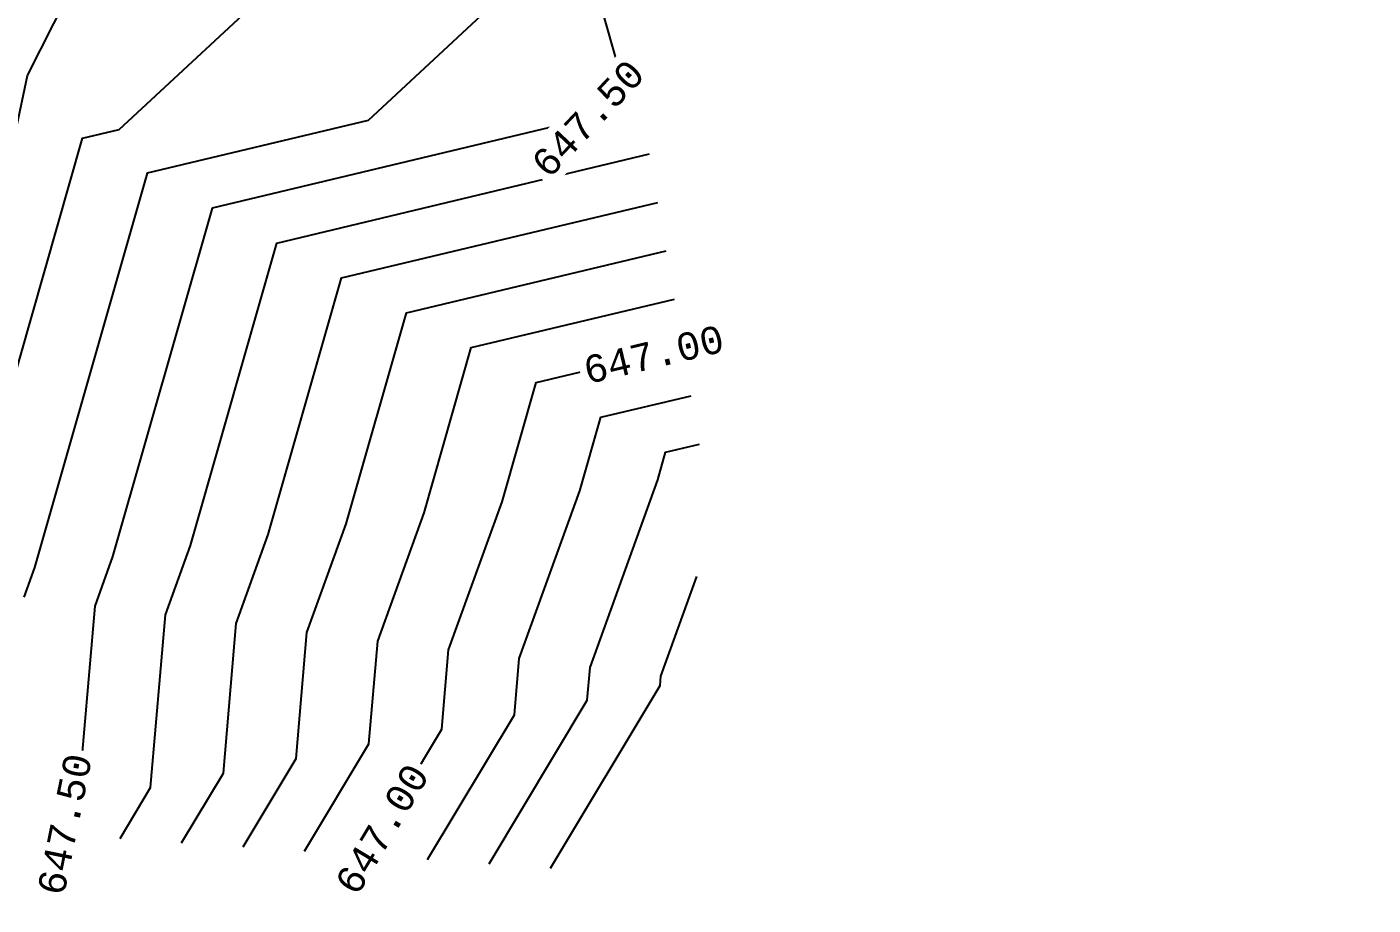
# Model space of a CAD drawing. Header units: inches. Extents: x 533200 to 542759, y 3594234 to 3596688.
# Drawn here: x 535925.33 to 535937.58, y 3595716.45 to 3595724.44 of the extents above; entities that cross this region are included whole.
import ezdxf
from ezdxf.enums import TextEntityAlignment as Align

# ---------------------------------------------------------------- set-up
doc = ezdxf.new("R2010")
doc.units = ezdxf.units.IN
doc.header["$MEASUREMENT"] = 0
for name, color, linetype in [('CVL_CURV_D', 1, 'Continuous'), ('CVL_CURV_G', 5, 'Continuous'), ('CVL_CURV_TX', 2, 'Continuous')]:
    doc.layers.add(name, color=color, linetype=linetype)
doc.styles.add('MONOTXT4', font='MONOTXT4.shx')

msp = doc.modelspace()

# ---------------------------------------------------------------- linework, layer by layer
at = {"layer": 'CVL_CURV_D', "color": 6, "linetype": 'Continuous'}
for points, elevation in [([(535924.694, 3595719.42), (535925.838, 3595723.427), (535926.173, 3595723.507), (535928.212, 3595725.401), (535927.892, 3595726.532), (535928.862, 3595726.822), (535930.081, 3595727.525), (535930.584, 3595727.011), (535930.611, 3595726.986), (535930.934, 3595726.517), (535931.083, 3595726.56), (535933.141, 3595727.576), (535933.152, 3595727.579), (535933.238, 3595727.629), (535935.475, 3595729.015), (535935.676, 3595729.157), (535935.864, 3595729.385), (535936.635, 3595730.259), (535937.367, 3595731.106), (535937.44, 3595731.124), (535937.503, 3595731.841), (535937.107, 3595733.345), (535936.294, 3595736.125), (535935.922, 3595737.077)], 647.7), ([(535925.233, 3595723.494), (535925.339, 3595723.998), (535926.058, 3595725.422), (535926.917, 3595726.22), (535926.811, 3595726.597), (535927.134, 3595726.694), (535929.571, 3595728.1), (535930.578, 3595727.071), (535930.632, 3595727.022), (535930.938, 3595726.577), (535931.142, 3595726.635), (535933.099, 3595727.601), (535933.118, 3595727.607), (535933.266, 3595727.692), (535935.378, 3595729.001), (535935.621, 3595729.173), (535935.848, 3595729.448), (535936.52, 3595730.211), (535937.322, 3595731.138), (535937.352, 3595731.145), (535937.422, 3595731.939), (535936.982, 3595733.605), (535936.396, 3595735.612), (535935.891, 3595736.904)], 647.8), ([(535936.193, 3595736.638), (535937.231, 3595733.085), (535937.585, 3595731.743), (535937.528, 3595731.104), (535937.412, 3595731.074), (535936.75, 3595730.308), (535935.88, 3595729.321), (535935.731, 3595729.141), (535935.572, 3595729.028), (535933.211, 3595727.565), (535933.186, 3595727.551), (535933.183, 3595727.55), (535931.025, 3595726.485), (535930.929, 3595726.457), (535930.59, 3595726.95), (535928.973, 3595726.467), (535929.506, 3595724.581), (535928.438, 3595723.589), (535926.428, 3595723.109), (535925.403, 3595719.52), (535925.306, 3595719.25)], 647.6), ([(535926.181, 3595717.056), (535926.458, 3595717.518), (535926.594, 3595719.091), (535926.821, 3595719.72), (535927.607, 3595722.474), (535930.998, 3595723.284)], 647.4), ([(535926.741, 3595717.017), (535927.121, 3595717.651), (535927.238, 3595719.011), (535927.53, 3595719.82), (535928.197, 3595722.157), (535931.074, 3595722.844)], 647.3), ([(535927.3, 3595716.979), (535927.783, 3595717.784), (535927.882, 3595718.931), (535928.239, 3595719.92), (535928.787, 3595721.84), (535931.15, 3595722.404)], 647.2), ([(535927.86, 3595716.94), (535928.446, 3595717.916), (535928.526, 3595718.851), (535928.948, 3595720.02), (535929.377, 3595721.522), (535931.226, 3595721.964)], 647.1), ([(535928.979, 3595716.863), (535929.77, 3595718.182), (535929.814, 3595718.692), (535930.366, 3595720.22), (535930.556, 3595720.888), (535931.378, 3595721.084)], 646.9), ([(535929.539, 3595716.824), (535930.433, 3595718.314), (535930.458, 3595718.612), (535931.075, 3595720.32), (535931.146, 3595720.57), (535931.454, 3595720.644)], 646.8), ([(535930.099, 3595716.786), (535931.095, 3595718.447), (535931.102, 3595718.532), (535931.43, 3595719.44)], 646.7)]:
    msp.add_lwpolyline(points, dxfattribs=dict(at, elevation=elevation))
at = {"layer": 'CVL_CURV_G', "color": 5, "linetype": 'Continuous'}
for points, elevation in [([(535932.223, 3595727.03), (535930.967, 3595726.41), (535930.924, 3595726.398), (535930.773, 3595726.617), (535930.055, 3595726.402), (535930.801, 3595723.762), (535930.703, 3595723.672), (535927.018, 3595722.792), (535926.112, 3595719.62), (535925.95, 3595719.17), (535925.796, 3595717.386), (535925.621, 3595717.094)], 647.5), ([(535928.42, 3595716.901), (535929.108, 3595718.049), (535929.17, 3595718.771), (535929.657, 3595720.12), (535929.967, 3595721.205), (535931.302, 3595721.524)], 647)]:
    msp.add_lwpolyline(points, dxfattribs=dict(at, elevation=elevation))

# ---------------------------------------------------------------- next in the draw order: wipeouts: each hides what was drawn before it
at = {"color": 8}
for points, z in [([(535930.764, 3595724.246), (535929.821, 3595723.244), (535930.112, 3595722.97), (535931.055, 3595723.972)], 647.5), ([(535930.414, 3595721.106), (535931.752, 3595721.426), (535931.659, 3595721.815), (535930.321, 3595721.495)], 647), ([(535925.617, 3595717.899), (535925.342, 3595716.55), (535925.734, 3595716.471), (535926.009, 3595717.819)], 647.5), ([(535928.747, 3595717.835), (535928.039, 3595716.655), (535928.382, 3595716.449), (535929.09, 3595717.63)], 647)]:
    msp.add_wipeout(points, dxfattribs=at).translate(0, 0, z).dxf.layer = 'CVL_CURV_TX'

# ---------------------------------------------------------------- next in the draw order: texts
at = {"layer": 'CVL_CURV_TX', "color": 2, "style": 'MONOTXT4'}
for s, rotation, p in [('647.50', 46.7285, (535930.438, 3595723.608, 647.5)), ('647.00', 13.4263, (535931.037, 3595721.461, 647)), ('647.50', 78.5104, (535925.676, 3595717.185, 647.5)), ('647.00', 59.0448, (535928.564, 3595717.142, 647))]:
    msp.add_text(s, height=0.25, rotation=rotation, dxfattribs=at).set_placement(p, align=Align.MIDDLE)

doc.saveas('drawing.dxf')
